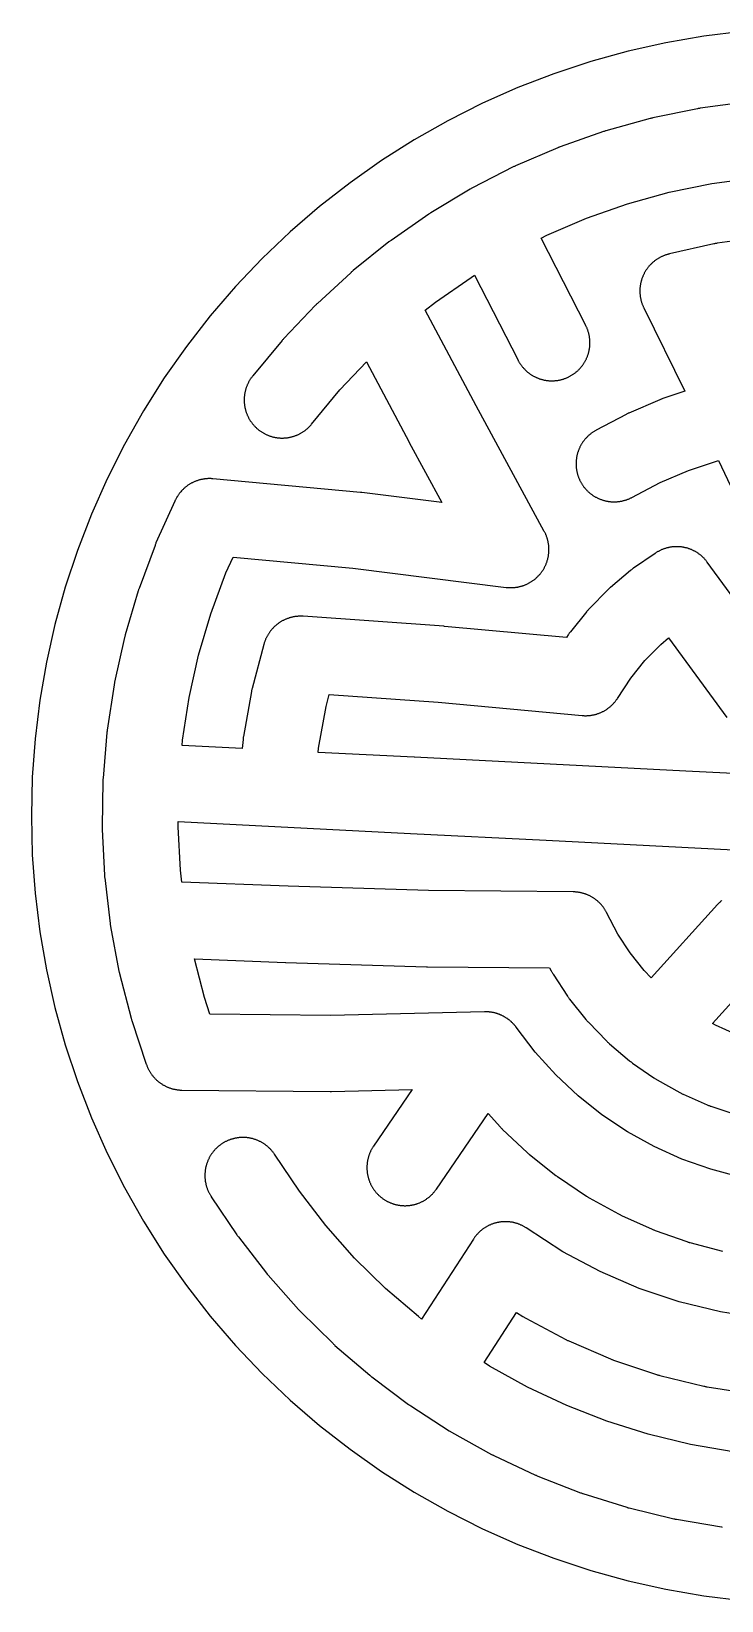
# Model space of a CAD drawing. Header units: millimetres. Extents: x -145 to 145, y -145 to 145.
# Drawn here: x -145 to -18, y -144.3 to 144.3 of the extents above; entities that cross this region are included whole.
import ezdxf

# ---------------------------------------------------------------- set-up
doc = ezdxf.new("R2010")
doc.units = ezdxf.units.MM
doc.layers.add('BOUNDARY', color=3, linetype='CONTINUOUS')
doc.layers.add('CORRIDORS', color=1, linetype='CONTINUOUS')

msp = doc.modelspace()

# ---------------------------------------------------------------- linework, layer by layer
at = {"layer": 'BOUNDARY'}
msp.add_lwpolyline([(-14.212, 144.302), (-21.276, 143.431), (-28.288, 142.214), (-35.232, 140.655), (-42.091, 138.756), (-48.849, 136.524), (-55.489, 133.963), (-61.995, 131.078), (-68.353, 127.879), (-74.545, 124.371), (-80.558, 120.563), (-86.376, 116.465), (-91.987, 112.087), (-97.376, 107.438), (-102.53, 102.53), (-107.438, 97.376), (-112.087, 91.987), (-116.465, 86.376), (-120.563, 80.558), (-124.371, 74.545), (-127.879, 68.353), (-131.078, 61.995), (-133.963, 55.489), (-136.524, 48.849), (-138.756, 42.091), (-140.655, 35.232), (-142.214, 28.288), (-143.431, 21.276), (-144.302, 14.212), (-144.825, 7.115), (-145, 0), (-144.825, -7.115), (-144.302, -14.212), (-143.431, -21.276), (-142.214, -28.288), (-140.655, -35.232), (-138.756, -42.091), (-136.524, -48.849), (-133.963, -55.489), (-131.078, -61.995), (-127.879, -68.353), (-124.371, -74.545), (-120.563, -80.558), (-116.465, -86.376), (-112.087, -91.987), (-107.438, -97.376), (-102.53, -102.53), (-97.376, -107.438), (-91.987, -112.087), (-86.376, -116.465), (-80.558, -120.563), (-74.545, -124.371), (-68.353, -127.879), (-61.995, -131.078), (-55.489, -133.963), (-48.849, -136.524), (-42.091, -138.756), (-35.232, -140.655), (-28.288, -142.214), (-21.276, -143.431), (-14.212, -144.302)], dxfattribs=at)
at = {"layer": 'CORRIDORS'}
for points in [[(-13.593, 131.296), (-21.958, 130.159), (-22.075, 130.142), (-22.192, 130.123), (-22.308, 130.103), (-22.424, 130.08), (-30.693, 128.381), (-30.809, 128.356), (-30.924, 128.329), (-31.039, 128.301), (-31.153, 128.27), (-39.289, 126.016), (-39.403, 125.983), (-39.516, 125.949), (-39.628, 125.913), (-39.741, 125.874), (-47.707, 123.074), (-47.819, 123.034), (-47.929, 122.992), (-48.039, 122.948), (-48.148, 122.902), (-55.906, 119.57), (-56.015, 119.522), (-56.122, 119.473), (-56.229, 119.422), (-56.334, 119.369), (-63.85, 115.521), (-63.864, 115.514), (-63.969, 115.459), (-64.072, 115.402), (-64.088, 115.393), (-64.175, 115.344), (-64.262, 115.292), (-71.502, 110.947), (-71.603, 110.885), (-71.703, 110.822), (-71.802, 110.757), (-71.899, 110.69), (-78.83, 105.866), (-78.926, 105.798), (-79.022, 105.728), (-79.116, 105.656), (-79.209, 105.583), (-85.798, 100.302), (-85.89, 100.227), (-85.891, 100.226), (-85.901, 100.218), (-85.991, 100.142), (-86.08, 100.064), (-86.151, 99.999), (-86.157, 99.994), (-86.184, 99.969), (-86.239, 99.918), (-86.244, 99.913), (-92.374, 94.283), (-92.461, 94.203), (-92.546, 94.12), (-92.629, 94.037), (-92.712, 93.951), (-98.531, 87.831), (-98.612, 87.745), (-98.691, 87.657), (-98.769, 87.568), (-98.845, 87.478), (-104.237, 80.98), (-104.312, 80.888), (-104.385, 80.795), (-104.457, 80.701), (-104.527, 80.606), (-104.595, 80.509), (-104.662, 80.412), (-104.727, 80.313), (-104.79, 80.213), (-104.852, 80.112), (-104.912, 80.01), (-104.97, 79.907), (-105.027, 79.803), (-105.082, 79.698), (-105.135, 79.593), (-105.186, 79.486), (-105.235, 79.378), (-105.283, 79.27), (-105.329, 79.161), (-105.373, 79.051), (-105.415, 78.94), (-105.455, 78.829), (-105.493, 78.717), (-105.529, 78.605), (-105.564, 78.491), (-105.596, 78.378), (-105.627, 78.263), (-105.656, 78.148), (-105.682, 78.033), (-105.707, 77.918), (-105.73, 77.801), (-105.751, 77.685), (-105.77, 77.568), (-105.786, 77.451), (-105.801, 77.334), (-105.814, 77.216), (-105.825, 77.098), (-105.834, 76.98), (-105.841, 76.862), (-105.846, 76.744), (-105.849, 76.626), (-105.85, 76.507), (-105.849, 76.389), (-105.846, 76.271), (-105.841, 76.153), (-105.834, 76.034), (-105.825, 75.916), (-105.814, 75.799), (-105.801, 75.681), (-105.786, 75.564), (-105.769, 75.447), (-105.75, 75.33), (-105.729, 75.213), (-105.706, 75.097), (-105.681, 74.982), (-105.654, 74.866), (-105.626, 74.752), (-105.595, 74.637), (-105.562, 74.524), (-105.528, 74.41), (-105.491, 74.298), (-105.453, 74.186), (-105.413, 74.075), (-105.371, 73.964), (-105.327, 73.854), (-105.281, 73.745), (-105.233, 73.637), (-105.184, 73.529), (-105.132, 73.423), (-105.079, 73.317), (-105.024, 73.212), (-104.968, 73.108), (-104.909, 73.005), (-104.849, 72.903), (-104.788, 72.802), (-104.724, 72.703), (-104.659, 72.604), (-104.592, 72.506), (-104.523, 72.41), (-104.453, 72.314), (-104.382, 72.22), (-104.308, 72.127), (-104.233, 72.036), (-104.157, 71.945), (-104.079, 71.856), (-104, 71.769), (-103.919, 71.682), (-103.837, 71.597), (-103.753, 71.514), (-103.668, 71.432), (-103.581, 71.351), (-103.493, 71.272), (-103.404, 71.194), (-103.314, 71.118), (-103.222, 71.043), (-103.129, 70.97), (-103.035, 70.898), (-102.939, 70.829), (-102.842, 70.76), (-102.745, 70.694), (-102.646, 70.629), (-102.546, 70.565), (-102.445, 70.504), (-102.343, 70.444), (-102.24, 70.386), (-102.136, 70.329), (-102.031, 70.274), (-101.925, 70.222), (-101.818, 70.171), (-101.711, 70.121), (-101.602, 70.074), (-101.493, 70.028), (-101.383, 69.984), (-101.273, 69.943), (-101.161, 69.903), (-101.049, 69.864), (-100.937, 69.828), (-100.823, 69.794), (-100.71, 69.762), (-100.595, 69.731), (-100.48, 69.703), (-100.365, 69.676), (-100.249, 69.651), (-100.133, 69.629), (-100.017, 69.608), (-99.9, 69.589), (-99.783, 69.572), (-99.665, 69.558), (-99.548, 69.545), (-99.43, 69.534), (-99.312, 69.525), (-99.194, 69.518), (-99.076, 69.514), (-98.957, 69.511), (-98.839, 69.51), (-98.721, 69.511), (-98.602, 69.514), (-98.484, 69.52), (-98.366, 69.527), (-98.248, 69.536), (-98.13, 69.547), (-98.013, 69.56), (-97.895, 69.575), (-97.778, 69.593), (-97.662, 69.612), (-97.545, 69.633), (-97.429, 69.656), (-97.313, 69.681), (-97.198, 69.708), (-97.083, 69.737), (-96.969, 69.767), (-96.856, 69.8), (-96.742, 69.835), (-96.63, 69.871), (-96.518, 69.91), (-96.407, 69.95), (-96.296, 69.992), (-96.186, 70.037), (-96.077, 70.083), (-95.969, 70.13), (-95.862, 70.18), (-95.755, 70.231), (-95.649, 70.285), (-95.545, 70.34), (-95.441, 70.396), (-95.338, 70.455), (-95.236, 70.515), (-95.135, 70.577), (-95.036, 70.641), (-94.937, 70.706), (-94.839, 70.773), (-94.743, 70.841), (-94.648, 70.912), (-94.554, 70.983), (-94.461, 71.057), (-94.369, 71.132), (-94.279, 71.208), (-94.19, 71.286), (-94.103, 71.366), (-94.016, 71.447), (-93.931, 71.529), (-93.848, 71.613), (-93.766, 71.698), (-93.685, 71.785), (-93.606, 71.873), (-93.529, 71.962), (-93.463, 72.04), (-88.225, 78.353), (-83.33, 83.501), (-75.524, 68.781), (-75.487, 68.712), (-69.46, 57.646), (-84.209, 59.496), (-84.326, 59.509), (-84.438, 59.521), (-111.588, 62.021), (-111.706, 62.03), (-111.824, 62.038), (-111.942, 62.044), (-112.061, 62.048), (-112.179, 62.05), (-112.297, 62.05), (-112.415, 62.048), (-112.534, 62.043), (-112.652, 62.037), (-112.77, 62.029), (-112.888, 62.019), (-113.006, 62.007), (-113.123, 61.993), (-113.24, 61.977), (-113.357, 61.959), (-113.474, 61.939), (-113.59, 61.917), (-113.706, 61.893), (-113.821, 61.867), (-113.936, 61.839), (-114.051, 61.809), (-114.165, 61.777), (-114.278, 61.744), (-114.391, 61.708), (-114.503, 61.671), (-114.615, 61.631), (-114.726, 61.59), (-114.836, 61.547), (-114.945, 61.502), (-115.054, 61.455), (-115.162, 61.406), (-115.269, 61.356), (-115.375, 61.304), (-115.48, 61.25), (-115.585, 61.194), (-115.688, 61.136), (-115.79, 61.077), (-115.892, 61.016), (-115.992, 60.953), (-116.091, 60.889), (-116.189, 60.823), (-116.286, 60.755), (-116.382, 60.685), (-116.477, 60.614), (-116.57, 60.542), (-116.663, 60.468), (-116.754, 60.392), (-116.843, 60.315), (-116.932, 60.236), (-117.019, 60.156), (-117.104, 60.074), (-117.188, 59.991), (-117.271, 59.907), (-117.353, 59.821), (-117.511, 59.645), (-117.588, 59.555), (-117.663, 59.464), (-117.737, 59.371), (-117.809, 59.278), (-117.88, 59.183), (-117.949, 59.087), (-118.016, 58.989), (-118.082, 58.891), (-118.146, 58.791), (-118.209, 58.691), (-118.269, 58.589), (-118.328, 58.487), (-118.385, 58.383), (-118.441, 58.279), (-118.495, 58.173), (-118.546, 58.067), (-118.616, 57.917), (-122.075, 50.214), (-122.122, 50.106), (-122.168, 49.997), (-122.212, 49.887), (-122.254, 49.777), (-125.185, 41.859), (-125.225, 41.748), (-125.263, 41.636), (-125.299, 41.523), (-125.334, 41.41), (-127.724, 33.311), (-127.756, 33.197), (-127.787, 33.083), (-127.816, 32.968), (-127.842, 32.855), (-129.681, 24.614), (-129.706, 24.498), (-129.729, 24.382), (-129.749, 24.265), (-129.768, 24.149), (-131.047, 15.803), (-131.064, 15.686), (-131.079, 15.569), (-131.092, 15.451), (-131.103, 15.333), (-131.812, 6.953), (-131.816, 6.913), (-131.825, 6.795), (-131.829, 6.717), (-131.831, 6.684), (-131.832, 6.668), (-131.837, 6.55), (-131.839, 6.449), (-131.982, -1.993), (-131.983, -2.112), (-131.982, -2.23), (-131.979, -2.348), (-131.974, -2.466), (-131.547, -10.899), (-131.54, -11.017), (-131.531, -11.135), (-131.52, -11.253), (-131.507, -11.371), (-130.511, -19.756), (-130.496, -19.873), (-130.488, -19.93), (-130.477, -20.007), (-130.458, -20.124), (-130.449, -20.173), (-130.445, -20.196), (-130.422, -20.312), (-130.42, -20.324), (-128.879, -28.52), (-128.857, -28.637), (-128.832, -28.752), (-128.805, -28.868), (-128.776, -28.982), (-126.659, -37.154), (-126.629, -37.269), (-126.596, -37.382), (-126.562, -37.496), (-126.526, -37.607), (-123.863, -45.618), (-123.824, -45.73), (-123.784, -45.841), (-123.742, -45.952), (-123.698, -46.062), (-123.652, -46.171), (-123.605, -46.279), (-123.556, -46.387), (-123.504, -46.493), (-123.451, -46.599), (-123.396, -46.704), (-123.34, -46.808), (-123.282, -46.911), (-123.222, -47.013), (-123.16, -47.114), (-123.096, -47.214), (-123.031, -47.313), (-122.964, -47.41), (-122.896, -47.507), (-122.826, -47.602), (-122.754, -47.696), (-122.681, -47.789), (-122.606, -47.881), (-122.53, -47.971), (-122.452, -48.06), (-122.373, -48.148), (-122.292, -48.235), (-122.21, -48.32), (-122.126, -48.403), (-122.041, -48.485), (-121.954, -48.566), (-121.867, -48.645), (-121.777, -48.723), (-121.687, -48.8), (-121.595, -48.874), (-121.502, -48.947), (-121.408, -49.019), (-121.313, -49.089), (-121.216, -49.157), (-121.118, -49.224), (-121.019, -49.289), (-120.92, -49.353), (-120.819, -49.414), (-120.717, -49.474), (-120.614, -49.532), (-120.51, -49.589), (-120.405, -49.644), (-120.299, -49.697), (-120.192, -49.748), (-120.085, -49.797), (-119.976, -49.845), (-119.867, -49.89), (-119.757, -49.934), (-119.647, -49.976), (-119.535, -50.016), (-119.423, -50.054), (-119.311, -50.091), (-119.197, -50.125), (-119.084, -50.157), (-118.969, -50.188), (-118.855, -50.216), (-118.739, -50.243), (-118.624, -50.268), (-118.507, -50.291), (-118.391, -50.311), (-118.274, -50.33), (-118.157, -50.347), (-118.04, -50.362), (-117.922, -50.375), (-117.804, -50.386), (-117.686, -50.394), (-117.568, -50.401), (-117.45, -50.406), (-117.289, -50.41), (-90.029, -50.68), (-89.911, -50.68), (-89.796, -50.678), (-74.935, -50.329), (-82.046, -60.715), (-82.112, -60.814), (-82.176, -60.913), (-82.239, -61.013), (-82.3, -61.115), (-82.359, -61.217), (-82.417, -61.32), (-82.472, -61.425), (-82.526, -61.53), (-82.578, -61.636), (-82.629, -61.743), (-82.677, -61.851), (-82.724, -61.96), (-82.769, -62.07), (-82.812, -62.18), (-82.853, -62.291), (-82.892, -62.402), (-82.93, -62.515), (-82.965, -62.627), (-82.999, -62.741), (-83.031, -62.855), (-83.06, -62.969), (-83.088, -63.084), (-83.114, -63.2), (-83.138, -63.316), (-83.16, -63.432), (-83.18, -63.549), (-83.198, -63.666), (-83.214, -63.783), (-83.228, -63.9), (-83.24, -64.018), (-83.25, -64.136), (-83.258, -64.254), (-83.264, -64.372), (-83.268, -64.49), (-83.27, -64.609), (-83.27, -64.727), (-83.268, -64.845), (-83.264, -64.964), (-83.258, -65.082), (-83.25, -65.2), (-83.24, -65.318), (-83.228, -65.435), (-83.214, -65.553), (-83.198, -65.67), (-83.18, -65.787), (-83.16, -65.904), (-83.139, -66.02), (-83.115, -66.136), (-83.089, -66.251), (-83.061, -66.366), (-83.032, -66.481), (-83, -66.595), (-82.967, -66.709), (-82.931, -66.821), (-82.894, -66.934), (-82.855, -67.045), (-82.814, -67.156), (-82.771, -67.267), (-82.726, -67.376), (-82.679, -67.485), (-82.631, -67.593), (-82.58, -67.7), (-82.528, -67.806), (-82.474, -67.911), (-82.419, -68.016), (-82.361, -68.119), (-82.302, -68.222), (-82.241, -68.323), (-82.179, -68.424), (-82.114, -68.523), (-82.048, -68.621), (-81.981, -68.718), (-81.911, -68.814), (-81.841, -68.909), (-81.768, -69.002), (-81.694, -69.095), (-81.619, -69.186), (-81.541, -69.276), (-81.463, -69.364), (-81.383, -69.451), (-81.301, -69.537), (-81.218, -69.621), (-81.134, -69.704), (-81.048, -69.786), (-80.961, -69.866), (-80.872, -69.944), (-80.783, -70.021), (-80.692, -70.097), (-80.599, -70.171), (-80.506, -70.243), (-80.411, -70.314), (-80.315, -70.383), (-80.218, -70.451), (-80.119, -70.517), (-80.02, -70.581), (-79.92, -70.643), (-79.818, -70.704), (-79.716, -70.763), (-79.612, -70.821), (-79.508, -70.876), (-79.402, -70.93), (-79.296, -70.982), (-79.189, -71.032), (-79.081, -71.081), (-78.972, -71.127), (-78.863, -71.172), (-78.752, -71.215), (-78.641, -71.256), (-78.53, -71.295), (-78.418, -71.332), (-78.305, -71.368), (-78.191, -71.401), (-78.077, -71.433), (-77.962, -71.462), (-77.847, -71.49), (-77.732, -71.516), (-77.616, -71.539), (-77.5, -71.561), (-77.383, -71.581), (-77.266, -71.599), (-77.149, -71.615), (-77.031, -71.628), (-76.914, -71.64), (-76.796, -71.65), (-76.678, -71.658), (-76.559, -71.664), (-76.441, -71.668), (-76.323, -71.67), (-76.205, -71.67), (-76.086, -71.668), (-75.968, -71.663), (-75.85, -71.657), (-75.732, -71.649), (-75.614, -71.639), (-75.496, -71.627), (-75.379, -71.613), (-75.262, -71.597), (-75.145, -71.579), (-75.028, -71.559), (-74.912, -71.537), (-74.796, -71.513), (-74.68, -71.487), (-74.565, -71.459), (-74.451, -71.429), (-74.337, -71.398), (-74.223, -71.364), (-74.111, -71.329), (-73.998, -71.291), (-73.887, -71.252), (-73.776, -71.211), (-73.556, -71.123), (-73.448, -71.076), (-73.34, -71.027), (-73.233, -70.977), (-73.126, -70.924), (-73.021, -70.87), (-72.917, -70.815), (-72.814, -70.757), (-72.711, -70.698), (-72.61, -70.637), (-72.509, -70.574), (-72.41, -70.51), (-72.312, -70.444), (-72.215, -70.376), (-72.119, -70.307), (-72.024, -70.236), (-71.931, -70.163), (-71.839, -70.089), (-71.748, -70.013), (-71.658, -69.936), (-71.57, -69.857), (-71.483, -69.777), (-71.397, -69.695), (-71.313, -69.612), (-71.23, -69.528), (-71.149, -69.442), (-71.069, -69.355), (-70.99, -69.266), (-70.913, -69.176), (-70.838, -69.085), (-70.764, -68.993), (-70.692, -68.899), (-70.621, -68.804), (-70.552, -68.708), (-70.494, -68.625), (-60.979, -54.727), (-58.72, -57.228), (-58.64, -57.315), (-58.558, -57.401), (-58.475, -57.485), (-58.391, -57.568), (-58.315, -57.641), (-53.795, -61.882), (-53.708, -61.962), (-53.619, -62.041), (-53.53, -62.118), (-53.439, -62.194), (-53.356, -62.26), (-48.501, -66.113), (-48.408, -66.186), (-48.314, -66.257), (-48.218, -66.327), (-48.121, -66.395), (-48.033, -66.454), (-42.875, -69.893), (-42.776, -69.958), (-42.676, -70.021), (-42.575, -70.083), (-42.473, -70.142), (-42.381, -70.194), (-36.957, -73.195), (-36.853, -73.251), (-36.748, -73.306), (-36.642, -73.359), (-36.535, -73.41), (-36.439, -73.454), (-30.785, -75.997), (-30.677, -76.045), (-30.568, -76.09), (-30.458, -76.134), (-30.347, -76.176), (-30.248, -76.212), (-24.404, -78.279), (-24.292, -78.318), (-24.18, -78.354), (-24.067, -78.389), (-23.953, -78.422), (-23.851, -78.45), (-17.856, -80.027)], [(-5.749, 26.404), (-20.639, 46.674), (-20.709, 46.769), (-20.782, 46.862), (-20.856, 46.955), (-20.931, 47.046), (-21.008, 47.136), (-21.087, 47.224), (-21.167, 47.311), (-21.249, 47.397), (-21.332, 47.481), (-21.416, 47.564), (-21.502, 47.646), (-21.589, 47.726), (-21.678, 47.804), (-21.767, 47.881), (-21.858, 47.957), (-21.951, 48.031), (-22.044, 48.103), (-22.139, 48.174), (-22.235, 48.243), (-22.332, 48.311), (-22.431, 48.377), (-22.53, 48.441), (-22.63, 48.503), (-22.732, 48.564), (-22.834, 48.623), (-22.938, 48.681), (-23.042, 48.736), (-23.148, 48.79), (-23.254, 48.842), (-23.361, 48.892), (-23.469, 48.941), (-23.578, 48.987), (-23.687, 49.032), (-23.798, 49.075), (-23.909, 49.116), (-24.02, 49.155), (-24.132, 49.192), (-24.245, 49.228), (-24.359, 49.261), (-24.473, 49.293), (-24.587, 49.322), (-24.703, 49.35), (-24.818, 49.376), (-24.934, 49.399), (-25.05, 49.421), (-25.167, 49.441), (-25.284, 49.459), (-25.401, 49.475), (-25.519, 49.488), (-25.636, 49.5), (-25.754, 49.51), (-25.872, 49.518), (-25.99, 49.524), (-26.109, 49.528), (-26.227, 49.53), (-26.345, 49.53), (-26.464, 49.528), (-26.582, 49.523), (-26.7, 49.517), (-26.818, 49.509), (-26.936, 49.499), (-27.054, 49.487), (-27.171, 49.473), (-27.288, 49.457), (-27.405, 49.439), (-27.522, 49.419), (-27.638, 49.397), (-27.754, 49.373), (-27.87, 49.347), (-27.985, 49.319), (-28.099, 49.29), (-28.213, 49.258), (-28.327, 49.224), (-28.439, 49.189), (-28.552, 49.151), (-28.663, 49.112), (-28.774, 49.071), (-28.884, 49.028), (-28.994, 48.983), (-29.102, 48.936), (-29.21, 48.887), (-29.317, 48.837), (-29.423, 48.784), (-29.529, 48.73), (-29.633, 48.675), (-29.736, 48.617), (-29.839, 48.558), (-29.94, 48.497), (-30.041, 48.434), (-30.14, 48.37), (-30.241, 48.301), (-34.224, 45.567), (-34.321, 45.499), (-34.417, 45.43), (-34.512, 45.359), (-34.605, 45.286), (-34.697, 45.212), (-34.763, 45.158), (-38.463, 42.053), (-38.553, 41.976), (-38.641, 41.898), (-38.729, 41.818), (-38.815, 41.737), (-38.899, 41.654), (-38.96, 41.593), (-42.344, 38.144), (-42.426, 38.059), (-42.506, 37.973), (-42.586, 37.885), (-42.663, 37.796), (-42.74, 37.705), (-42.793, 37.64), (-45.828, 33.882), (-45.901, 33.789), (-45.973, 33.696), (-46.044, 33.6), (-46.113, 33.504), (-46.18, 33.407), (-46.227, 33.335), (-46.575, 32.807), (-68.965, 34.88), (-69.116, 34.893), (-94.976, 36.723), (-95.094, 36.73), (-95.212, 36.735), (-95.33, 36.739), (-95.449, 36.74), (-95.567, 36.739), (-95.685, 36.737), (-95.804, 36.732), (-95.922, 36.725), (-96.04, 36.717), (-96.158, 36.706), (-96.275, 36.694), (-96.393, 36.679), (-96.51, 36.662), (-96.627, 36.644), (-96.743, 36.623), (-96.859, 36.601), (-96.975, 36.576), (-97.09, 36.55), (-97.205, 36.521), (-97.32, 36.491), (-97.434, 36.459), (-97.547, 36.425), (-97.659, 36.389), (-97.772, 36.351), (-97.883, 36.311), (-97.994, 36.269), (-98.104, 36.226), (-98.213, 36.18), (-98.321, 36.133), (-98.429, 36.084), (-98.536, 36.033), (-98.642, 35.98), (-98.747, 35.926), (-98.851, 35.869), (-98.954, 35.811), (-99.056, 35.752), (-99.157, 35.69), (-99.257, 35.627), (-99.356, 35.562), (-99.454, 35.496), (-99.551, 35.427), (-99.646, 35.358), (-99.741, 35.286), (-99.834, 35.213), (-99.926, 35.139), (-100.016, 35.063), (-100.106, 34.985), (-100.194, 34.906), (-100.28, 34.825), (-100.366, 34.743), (-100.449, 34.66), (-100.532, 34.575), (-100.613, 34.489), (-100.692, 34.401), (-100.77, 34.312), (-100.847, 34.222), (-100.922, 34.13), (-100.995, 34.038), (-101.067, 33.944), (-101.137, 33.848), (-101.206, 33.752), (-101.273, 33.655), (-101.338, 33.556), (-101.402, 33.456), (-101.464, 33.355), (-101.524, 33.254), (-101.583, 33.151), (-101.64, 33.047), (-101.695, 32.942), (-101.748, 32.836), (-101.799, 32.73), (-101.849, 32.623), (-101.897, 32.514), (-101.943, 32.405), (-101.987, 32.295), (-102.029, 32.185), (-102.07, 32.074), (-102.108, 31.962), (-102.145, 31.849), (-102.179, 31.736), (-102.212, 31.623), (-102.234, 31.541), (-104.389, 23.447), (-104.419, 23.332), (-104.446, 23.217), (-104.472, 23.102), (-104.496, 22.986), (-104.516, 22.875), (-105.986, 14.629), (-106.006, 14.512), (-106.024, 14.395), (-106.04, 14.278), (-106.054, 14.16), (-106.065, 14.048), (-106.219, 12.392), (-117.255, 12.953), (-117.173, 13.919), (-115.967, 21.789), (-114.229, 29.575), (-111.977, 37.209), (-109.205, 44.699), (-107.893, 47.621), (-85.834, 45.589), (-57.651, 42.054), (-57.534, 42.041), (-57.416, 42.029), (-57.298, 42.019), (-57.18, 42.011), (-57.062, 42.006), (-56.944, 42.002), (-56.825, 42), (-56.707, 42), (-56.589, 42.003), (-56.47, 42.007), (-56.352, 42.013), (-56.234, 42.021), (-56.116, 42.032), (-55.999, 42.044), (-55.881, 42.058), (-55.764, 42.074), (-55.647, 42.092), (-55.53, 42.112), (-55.414, 42.135), (-55.298, 42.159), (-55.183, 42.185), (-55.068, 42.213), (-54.954, 42.242), (-54.84, 42.274), (-54.726, 42.308), (-54.613, 42.344), (-54.501, 42.381), (-54.39, 42.421), (-54.279, 42.462), (-54.169, 42.505), (-54.059, 42.55), (-53.951, 42.597), (-53.843, 42.646), (-53.736, 42.697), (-53.63, 42.749), (-53.524, 42.803), (-53.42, 42.859), (-53.317, 42.917), (-53.215, 42.976), (-53.113, 43.037), (-53.013, 43.1), (-52.914, 43.165), (-52.816, 43.231), (-52.719, 43.299), (-52.623, 43.368), (-52.528, 43.439), (-52.435, 43.512), (-52.343, 43.586), (-52.252, 43.662), (-52.162, 43.739), (-52.074, 43.818), (-51.987, 43.898), (-51.902, 43.98), (-51.817, 44.063), (-51.735, 44.148), (-51.653, 44.234), (-51.574, 44.321), (-51.495, 44.41), (-51.418, 44.5), (-51.343, 44.591), (-51.269, 44.683), (-51.197, 44.777), (-51.127, 44.872), (-51.058, 44.968), (-50.99, 45.066), (-50.925, 45.164), (-50.861, 45.263), (-50.798, 45.364), (-50.738, 45.466), (-50.679, 45.568), (-50.622, 45.672), (-50.566, 45.776), (-50.513, 45.882), (-50.461, 45.988), (-50.411, 46.096), (-50.363, 46.204), (-50.316, 46.313), (-50.272, 46.422), (-50.229, 46.533), (-50.189, 46.644), (-50.15, 46.755), (-50.113, 46.868), (-50.078, 46.981), (-50.044, 47.094), (-50.013, 47.208), (-49.984, 47.323), (-49.956, 47.438), (-49.931, 47.554), (-49.908, 47.67), (-49.886, 47.786), (-49.867, 47.903), (-49.849, 48.02), (-49.833, 48.137), (-49.82, 48.255), (-49.808, 48.372), (-49.799, 48.49), (-49.791, 48.608), (-49.785, 48.727), (-49.782, 48.845), (-49.78, 48.963), (-49.78, 49.081), (-49.783, 49.2), (-49.787, 49.318), (-49.794, 49.436), (-49.802, 49.554), (-49.812, 49.672), (-49.825, 49.79), (-49.839, 49.907), (-49.855, 50.024), (-49.874, 50.141), (-49.894, 50.258), (-49.916, 50.374), (-49.94, 50.49), (-49.967, 50.605), (-49.995, 50.72), (-50.025, 50.835), (-50.057, 50.948), (-50.091, 51.062), (-50.126, 51.175), (-50.164, 51.287), (-50.204, 51.398), (-50.245, 51.509), (-50.288, 51.619), (-50.334, 51.729), (-50.381, 51.837), (-50.43, 51.945), (-50.48, 52.052), (-50.533, 52.158), (-50.587, 52.263), (-50.633, 52.348), (-63.193, 75.408), (-72.522, 93.001), (-70.635, 94.513), (-64.097, 99.064), (-63.472, 99.439), (-55.468, 83.844), (-55.413, 83.739), (-55.356, 83.635), (-55.298, 83.532), (-55.237, 83.43), (-55.176, 83.329), (-55.112, 83.23), (-55.047, 83.131), (-54.98, 83.033), (-54.911, 82.937), (-54.841, 82.842), (-54.769, 82.747), (-54.696, 82.655), (-54.621, 82.563), (-54.545, 82.473), (-54.467, 82.384), (-54.387, 82.296), (-54.306, 82.21), (-54.224, 82.125), (-54.14, 82.041), (-54.055, 81.959), (-53.968, 81.878), (-53.881, 81.799), (-53.701, 81.645), (-53.609, 81.571), (-53.516, 81.498), (-53.422, 81.426), (-53.326, 81.356), (-53.229, 81.288), (-53.132, 81.221), (-53.033, 81.157), (-52.933, 81.093), (-52.832, 81.032), (-52.73, 80.972), (-52.627, 80.914), (-52.523, 80.857), (-52.418, 80.803), (-52.312, 80.75), (-52.205, 80.699), (-52.097, 80.65), (-51.989, 80.602), (-51.88, 80.557), (-51.77, 80.513), (-51.659, 80.471), (-51.548, 80.431), (-51.436, 80.393), (-51.323, 80.357), (-51.21, 80.323), (-51.096, 80.291), (-50.982, 80.26), (-50.867, 80.232), (-50.751, 80.205), (-50.636, 80.181), (-50.52, 80.158), (-50.403, 80.137), (-50.286, 80.119), (-50.169, 80.102), (-50.052, 80.087), (-49.934, 80.074), (-49.816, 80.064), (-49.698, 80.055), (-49.58, 80.048), (-49.462, 80.044), (-49.344, 80.041), (-49.225, 80.04), (-49.107, 80.041), (-48.989, 80.045), (-48.87, 80.05), (-48.752, 80.057), (-48.634, 80.066), (-48.517, 80.077), (-48.399, 80.091), (-48.282, 80.106), (-48.165, 80.123), (-48.048, 80.142), (-47.931, 80.163), (-47.815, 80.186), (-47.7, 80.212), (-47.585, 80.239), (-47.47, 80.268), (-47.356, 80.298), (-47.242, 80.331), (-47.129, 80.366), (-47.016, 80.403), (-46.904, 80.441), (-46.793, 80.482), (-46.683, 80.524), (-46.573, 80.568), (-46.464, 80.614), (-46.356, 80.662), (-46.248, 80.711), (-46.142, 80.763), (-46.036, 80.816), (-45.931, 80.871), (-45.828, 80.928), (-45.725, 80.987), (-45.623, 81.047), (-45.522, 81.109), (-45.423, 81.173), (-45.324, 81.238), (-45.226, 81.305), (-45.13, 81.374), (-45.035, 81.444), (-44.941, 81.516), (-44.848, 81.589), (-44.757, 81.664), (-44.666, 81.741), (-44.577, 81.819), (-44.49, 81.898), (-44.404, 81.979), (-44.319, 82.062), (-44.235, 82.146), (-44.153, 82.231), (-44.073, 82.318), (-43.994, 82.406), (-43.916, 82.495), (-43.84, 82.586), (-43.766, 82.678), (-43.693, 82.771), (-43.621, 82.865), (-43.551, 82.961), (-43.483, 83.057), (-43.417, 83.155), (-43.352, 83.254), (-43.289, 83.354), (-43.227, 83.455), (-43.168, 83.558), (-43.11, 83.661), (-43.053, 83.765), (-42.999, 83.87), (-42.946, 83.976), (-42.895, 84.083), (-42.846, 84.19), (-42.799, 84.299), (-42.754, 84.408), (-42.71, 84.518), (-42.668, 84.629), (-42.629, 84.74), (-42.591, 84.852), (-42.555, 84.965), (-42.521, 85.078), (-42.488, 85.192), (-42.458, 85.307), (-42.43, 85.421), (-42.403, 85.537), (-42.379, 85.652), (-42.356, 85.769), (-42.336, 85.885), (-42.317, 86.002), (-42.301, 86.119), (-42.286, 86.237), (-42.274, 86.354), (-42.263, 86.472), (-42.254, 86.59), (-42.248, 86.708), (-42.243, 86.826), (-42.241, 86.945), (-42.24, 87.063), (-42.241, 87.181), (-42.245, 87.3), (-42.25, 87.418), (-42.258, 87.536), (-42.267, 87.654), (-42.278, 87.772), (-42.292, 87.889), (-42.307, 88.007), (-42.324, 88.124), (-42.344, 88.24), (-42.365, 88.357), (-42.388, 88.473), (-42.413, 88.588), (-42.441, 88.704), (-42.47, 88.818), (-42.501, 88.932), (-42.534, 89.046), (-42.568, 89.159), (-42.605, 89.272), (-42.644, 89.383), (-42.684, 89.495), (-42.727, 89.605), (-42.771, 89.715), (-42.817, 89.824), (-42.865, 89.932), (-42.915, 90.039), (-42.967, 90.146), (-43.012, 90.236), (-51.233, 106.252), (-50.162, 106.8), (-42.842, 109.944), (-35.324, 112.587), (-27.645, 114.714), (-19.831, 116.32), (-11.943, 117.392)], [(-10.543, 106.473), (-18.839, 105.324), (-18.956, 105.307), (-19.073, 105.287), (-19.19, 105.266), (-19.306, 105.243), (-19.417, 105.219), (-27.588, 103.379), (-27.703, 103.352), (-27.818, 103.323), (-27.932, 103.292), (-28.046, 103.259), (-28.159, 103.225), (-28.271, 103.188), (-28.383, 103.15), (-28.494, 103.109), (-28.605, 103.067), (-28.715, 103.023), (-28.824, 102.977), (-28.932, 102.929), (-29.039, 102.88), (-29.146, 102.828), (-29.252, 102.775), (-29.356, 102.72), (-29.46, 102.663), (-29.563, 102.605), (-29.665, 102.544), (-29.766, 102.482), (-29.865, 102.419), (-29.964, 102.353), (-30.062, 102.286), (-30.158, 102.218), (-30.253, 102.148), (-30.347, 102.076), (-30.44, 102.002), (-30.532, 101.927), (-30.622, 101.851), (-30.711, 101.773), (-30.798, 101.693), (-30.885, 101.612), (-30.969, 101.53), (-31.053, 101.446), (-31.135, 101.361), (-31.216, 101.274), (-31.295, 101.186), (-31.372, 101.097), (-31.448, 101.006), (-31.523, 100.914), (-31.596, 100.821), (-31.667, 100.727), (-31.737, 100.631), (-31.805, 100.535), (-31.872, 100.437), (-31.937, 100.338), (-32, 100.238), (-32.061, 100.137), (-32.121, 100.035), (-32.179, 99.931), (-32.235, 99.827), (-32.29, 99.722), (-32.343, 99.616), (-32.394, 99.51), (-32.443, 99.402), (-32.49, 99.294), (-32.535, 99.184), (-32.579, 99.074), (-32.621, 98.964), (-32.661, 98.852), (-32.699, 98.74), (-32.735, 98.627), (-32.769, 98.514), (-32.801, 98.4), (-32.831, 98.286), (-32.86, 98.171), (-32.886, 98.056), (-32.911, 97.94), (-32.933, 97.824), (-32.954, 97.707), (-32.972, 97.59), (-32.989, 97.473), (-33.003, 97.356), (-33.016, 97.238), (-33.027, 97.12), (-33.035, 97.002), (-33.042, 96.884), (-33.047, 96.766), (-33.049, 96.648), (-33.05, 96.529), (-33.049, 96.411), (-33.045, 96.293), (-33.04, 96.175), (-33.033, 96.056), (-33.023, 95.939), (-33.012, 95.821), (-32.999, 95.703), (-32.983, 95.586), (-32.966, 95.469), (-32.947, 95.352), (-32.926, 95.236), (-32.902, 95.12), (-32.877, 95.004), (-32.85, 94.889), (-32.821, 94.774), (-32.79, 94.66), (-32.757, 94.546), (-32.722, 94.433), (-32.686, 94.321), (-32.647, 94.209), (-32.606, 94.098), (-32.564, 93.987), (-32.52, 93.878), (-32.474, 93.769), (-32.426, 93.66), (-32.376, 93.553), (-32.329, 93.456), (-24.766, 78.109), (-28.824, 76.758), (-28.936, 76.719), (-29.047, 76.679), (-29.158, 76.637), (-29.268, 76.593), (-29.365, 76.552), (-35.064, 74.115), (-35.173, 74.068), (-35.28, 74.019), (-35.387, 73.967), (-35.493, 73.915), (-35.586, 73.866), (-41.064, 70.967), (-41.168, 70.911), (-41.271, 70.853), (-41.374, 70.793), (-41.475, 70.732), (-41.575, 70.669), (-41.674, 70.604), (-41.772, 70.537), (-41.868, 70.469), (-41.964, 70.399), (-42.058, 70.328), (-42.152, 70.255), (-42.243, 70.181), (-42.334, 70.105), (-42.423, 70.027), (-42.511, 69.948), (-42.598, 69.867), (-42.683, 69.785), (-42.767, 69.702), (-42.85, 69.617), (-42.931, 69.531), (-43.01, 69.443), (-43.089, 69.354), (-43.165, 69.264), (-43.24, 69.173), (-43.314, 69.08), (-43.385, 68.986), (-43.456, 68.891), (-43.524, 68.794), (-43.591, 68.697), (-43.657, 68.598), (-43.721, 68.499), (-43.783, 68.398), (-43.843, 68.296), (-43.901, 68.193), (-43.958, 68.089), (-44.013, 67.985), (-44.067, 67.879), (-44.118, 67.773), (-44.168, 67.665), (-44.216, 67.557), (-44.262, 67.448), (-44.306, 67.338), (-44.348, 67.228), (-44.389, 67.117), (-44.427, 67.005), (-44.464, 66.892), (-44.498, 66.779), (-44.531, 66.665), (-44.562, 66.551), (-44.591, 66.436), (-44.618, 66.321), (-44.643, 66.206), (-44.666, 66.09), (-44.688, 65.973), (-44.707, 65.856), (-44.724, 65.739), (-44.739, 65.622), (-44.752, 65.504), (-44.764, 65.387), (-44.773, 65.269), (-44.78, 65.151), (-44.785, 65.032), (-44.789, 64.914), (-44.79, 64.796), (-44.789, 64.677), (-44.787, 64.559), (-44.782, 64.441), (-44.775, 64.323), (-44.766, 64.205), (-44.756, 64.087), (-44.743, 63.969), (-44.728, 63.852), (-44.712, 63.735), (-44.693, 63.618), (-44.672, 63.501), (-44.65, 63.385), (-44.625, 63.27), (-44.599, 63.154), (-44.57, 63.039), (-44.54, 62.925), (-44.507, 62.811), (-44.473, 62.698), (-44.437, 62.585), (-44.399, 62.473), (-44.359, 62.362), (-44.317, 62.251), (-44.274, 62.141), (-44.228, 62.032), (-44.181, 61.924), (-44.132, 61.816), (-44.081, 61.709), (-44.028, 61.603), (-43.973, 61.498), (-43.917, 61.394), (-43.859, 61.291), (-43.799, 61.189), (-43.737, 61.088), (-43.674, 60.988), (-43.609, 60.889), (-43.543, 60.791), (-43.474, 60.695), (-43.404, 60.599), (-43.333, 60.505), (-43.26, 60.412), (-43.185, 60.32), (-43.109, 60.23), (-43.031, 60.14), (-42.952, 60.052), (-42.872, 59.966), (-42.79, 59.881), (-42.706, 59.797), (-42.621, 59.714), (-42.535, 59.633), (-42.447, 59.554), (-42.358, 59.476), (-42.268, 59.4), (-42.176, 59.325), (-42.083, 59.251), (-41.989, 59.179), (-41.894, 59.109), (-41.798, 59.041), (-41.7, 58.974), (-41.601, 58.909), (-41.502, 58.845), (-41.401, 58.783), (-41.299, 58.723), (-41.196, 58.664), (-41.092, 58.608), (-40.987, 58.553), (-40.882, 58.5), (-40.775, 58.448), (-40.668, 58.399), (-40.559, 58.351), (-40.45, 58.305), (-40.34, 58.261), (-40.23, 58.219), (-40.119, 58.179), (-40.007, 58.14), (-39.894, 58.104), (-39.781, 58.069), (-39.667, 58.036), (-39.553, 58.006), (-39.438, 57.977), (-39.323, 57.95), (-39.207, 57.925), (-39.091, 57.902), (-38.975, 57.881), (-38.858, 57.862), (-38.741, 57.845), (-38.624, 57.83), (-38.506, 57.817), (-38.388, 57.806), (-38.27, 57.796), (-38.152, 57.789), (-38.034, 57.784), (-37.916, 57.781), (-37.797, 57.78), (-37.679, 57.781), (-37.561, 57.784), (-37.443, 57.789), (-37.324, 57.795), (-37.206, 57.804), (-37.089, 57.815), (-36.971, 57.828), (-36.854, 57.843), (-36.737, 57.86), (-36.62, 57.879), (-36.503, 57.899), (-36.387, 57.922), (-36.271, 57.947), (-36.156, 57.973), (-36.041, 58.002), (-35.927, 58.032), (-35.813, 58.065), (-35.7, 58.099), (-35.587, 58.136), (-35.475, 58.174), (-35.364, 58.214), (-35.253, 58.256), (-35.144, 58.3), (-35.034, 58.345), (-34.926, 58.393), (-34.818, 58.442), (-34.712, 58.493), (-34.606, 58.546), (-34.516, 58.593), (-29.292, 61.358), (-24.134, 63.563), (-18.788, 65.343), (-18.597, 65.39), (-9.837, 46.885)], [(0.356, 6.991), (-24.614, 8.261), (-24.617, 8.261), (-49.584, 9.521), (-74.544, 10.791), (-74.547, 10.791), (-92.224, 11.683), (-92.153, 12.456), (-90.785, 20.13), (-90.194, 22.349), (-70.149, 20.93), (-43.685, 18.48), (-43.567, 18.47), (-43.449, 18.462), (-43.331, 18.456), (-43.213, 18.452), (-43.095, 18.45), (-42.976, 18.45), (-42.858, 18.452), (-42.74, 18.456), (-42.622, 18.463), (-42.504, 18.471), (-42.386, 18.481), (-42.268, 18.493), (-42.15, 18.507), (-42.033, 18.523), (-41.916, 18.541), (-41.8, 18.561), (-41.683, 18.583), (-41.568, 18.607), (-41.452, 18.632), (-41.337, 18.66), (-41.223, 18.69), (-41.109, 18.722), (-40.995, 18.755), (-40.882, 18.791), (-40.77, 18.828), (-40.658, 18.868), (-40.547, 18.909), (-40.437, 18.952), (-40.328, 18.997), (-40.219, 19.044), (-40.111, 19.092), (-40.004, 19.143), (-39.898, 19.195), (-39.793, 19.249), (-39.688, 19.305), (-39.585, 19.362), (-39.483, 19.421), (-39.381, 19.482), (-39.281, 19.545), (-39.182, 19.609), (-39.083, 19.675), (-38.986, 19.743), (-38.891, 19.812), (-38.796, 19.883), (-38.702, 19.956), (-38.61, 20.03), (-38.519, 20.106), (-38.429, 20.183), (-38.341, 20.262), (-38.254, 20.342), (-38.168, 20.423), (-38.084, 20.506), (-38.001, 20.591), (-37.92, 20.677), (-37.84, 20.764), (-37.761, 20.853), (-37.684, 20.942), (-37.609, 21.034), (-37.535, 21.126), (-37.463, 21.22), (-37.392, 21.315), (-37.323, 21.411), (-37.256, 21.508), (-37.195, 21.599), (-34.726, 25.345), (-32.113, 28.582), (-29.204, 31.546), (-27.777, 32.744), (-17.031, 18.116)], [(-17.946, -15.518), (-18.038, -15.593), (-18.128, -15.669), (-18.218, -15.747), (-18.306, -15.826), (-18.392, -15.906), (-18.477, -15.989), (-18.561, -16.072), (-18.644, -16.157), (-18.725, -16.243), (-18.774, -16.297), (-30.947, -29.769), (-32.248, -28.43), (-34.838, -25.188), (-37.103, -21.711), (-39.183, -17.723), (-39.239, -17.619), (-39.296, -17.515), (-39.355, -17.413), (-39.416, -17.311), (-39.479, -17.211), (-39.543, -17.112), (-39.609, -17.013), (-39.676, -16.916), (-39.745, -16.82), (-39.816, -16.725), (-39.889, -16.632), (-39.963, -16.539), (-40.038, -16.448), (-40.115, -16.358), (-40.194, -16.27), (-40.274, -16.183), (-40.355, -16.097), (-40.438, -16.013), (-40.522, -15.93), (-40.608, -15.848), (-40.695, -15.768), (-40.784, -15.689), (-40.873, -15.612), (-40.964, -15.537), (-41.057, -15.463), (-41.15, -15.39), (-41.245, -15.319), (-41.341, -15.25), (-41.438, -15.182), (-41.536, -15.116), (-41.635, -15.052), (-41.736, -14.989), (-41.837, -14.929), (-41.94, -14.869), (-42.043, -14.812), (-42.148, -14.756), (-42.253, -14.702), (-42.359, -14.65), (-42.466, -14.6), (-42.574, -14.551), (-42.683, -14.505), (-42.792, -14.46), (-42.903, -14.417), (-43.014, -14.376), (-43.125, -14.337), (-43.237, -14.299), (-43.35, -14.264), (-43.464, -14.23), (-43.578, -14.199), (-43.692, -14.169), (-43.807, -14.141), (-43.923, -14.115), (-44.039, -14.092), (-44.155, -14.07), (-44.272, -14.05), (-44.389, -14.032), (-44.506, -14.016), (-44.623, -14.002), (-44.741, -13.99), (-44.859, -13.98), (-44.977, -13.972), (-45.095, -13.966), (-45.213, -13.962), (-45.33, -13.96), (-71.938, -13.731), (-97.741, -12.934), (-117.314, -12.169), (-117.577, -9.955), (-117.98, -1.995), (-117.964, -1.029), (-100.226, -1.931), (-100.208, -1.932), (-75.256, -3.191), (-50.296, -4.461), (-50.293, -4.461), (-25.326, -5.721), (-0.356, -6.991)], [(-14.575, -66.413), (-20.018, -64.981), (-25.304, -63.112), (-30.43, -60.806), (-35.353, -58.082), (-40.027, -54.966), (-44.42, -51.48), (-48.522, -47.631), (-52.295, -43.455), (-55.813, -38.846), (-55.834, -38.818), (-55.869, -38.771), (-55.88, -38.757), (-55.894, -38.739), (-55.948, -38.669), (-55.954, -38.662), (-56.014, -38.587), (-56.041, -38.555), (-56.091, -38.494), (-56.098, -38.486), (-56.138, -38.44), (-56.167, -38.406), (-56.207, -38.361), (-56.254, -38.308), (-56.334, -38.221), (-56.416, -38.135), (-56.499, -38.051), (-56.584, -37.968), (-56.616, -37.938), (-56.662, -37.894), (-56.749, -37.814), (-56.757, -37.807), (-56.836, -37.737), (-56.925, -37.66), (-56.969, -37.624), (-57.018, -37.583), (-57.111, -37.509), (-57.119, -37.503), (-57.202, -37.438), (-57.233, -37.415), (-57.299, -37.366), (-57.316, -37.354), (-57.393, -37.298), (-57.432, -37.271), (-57.492, -37.229), (-57.591, -37.163), (-57.69, -37.099), (-57.743, -37.066), (-57.799, -37.031), (-57.901, -36.97), (-57.926, -36.956), (-57.992, -36.918), (-57.994, -36.917), (-58.098, -36.859), (-58.107, -36.854), (-58.128, -36.843), (-58.181, -36.815), (-58.2, -36.805), (-58.305, -36.751), (-58.317, -36.745), (-58.424, -36.693), (-58.531, -36.643), (-58.558, -36.631), (-58.629, -36.599), (-58.665, -36.584), (-58.735, -36.554), (-58.786, -36.533), (-58.84, -36.511), (-58.857, -36.504), (-58.967, -36.461), (-59.079, -36.42), (-59.19, -36.381), (-59.268, -36.355), (-59.29, -36.348), (-59.362, -36.326), (-59.405, -36.312), (-59.433, -36.304), (-59.516, -36.279), (-59.612, -36.253), (-59.633, -36.247), (-59.641, -36.245), (-59.745, -36.218), (-59.829, -36.198), (-59.863, -36.19), (-59.978, -36.164), (-59.987, -36.162), (-59.988, -36.162), (-60.036, -36.153), (-60.091, -36.141), (-60.208, -36.119), (-60.324, -36.099), (-60.333, -36.098), (-60.337, -36.097), (-60.391, -36.089), (-60.444, -36.081), (-60.561, -36.065), (-60.594, -36.061), (-60.689, -36.05), (-60.769, -36.043), (-60.794, -36.04), (-60.912, -36.03), (-60.918, -36.03), (-60.925, -36.029), (-61.043, -36.021), (-61.083, -36.019), (-61.148, -36.016), (-61.266, -36.012), (-61.385, -36.01), (-61.516, -36.01), (-61.537, -36.011), (-61.624, -36.012), (-61.649, -36.013), (-89.995, -36.679), (-112.153, -36.459), (-113.168, -33.407), (-115.017, -26.27), (-98.264, -26.925), (-98.206, -26.927), (-72.296, -27.727), (-72.14, -27.73), (-49.654, -27.924), (-49.363, -28.481), (-49.307, -28.585), (-49.25, -28.689), (-49.191, -28.791), (-49.13, -28.893), (-49.067, -28.993), (-49.021, -29.065), (-46.383, -33.114), (-46.318, -33.213), (-46.251, -33.31), (-46.182, -33.407), (-46.111, -33.502), (-46.04, -33.596), (-45.987, -33.662), (-42.971, -37.437), (-42.896, -37.529), (-42.82, -37.62), (-42.742, -37.709), (-42.663, -37.797), (-42.583, -37.883), (-42.524, -37.945), (-39.157, -41.412), (-39.073, -41.496), (-38.989, -41.579), (-38.903, -41.66), (-38.816, -41.74), (-38.727, -41.818), (-38.662, -41.874), (-34.977, -44.999), (-34.887, -45.075), (-34.794, -45.149), (-34.773, -45.165), (-34.701, -45.221), (-34.68, -45.237), (-34.619, -45.283), (-34.523, -45.353), (-34.511, -45.362), (-34.414, -45.43), (-30.47, -48.166), (-30.372, -48.232), (-30.273, -48.297), (-30.173, -48.36), (-30.072, -48.422), (-29.97, -48.482), (-29.896, -48.524), (-25.679, -50.882), (-25.576, -50.939), (-25.471, -50.994), (-25.365, -51.047), (-25.259, -51.099), (-25.151, -51.148), (-25.073, -51.183), (-20.647, -53.123), (-20.538, -53.17), (-20.429, -53.214), (-20.319, -53.257), (-20.208, -53.298), (-20.096, -53.338), (-20.016, -53.364), (-15.425, -54.868)], [(-15.337, -40.165), (-19.14, -38.498), (-19.689, -38.191), (-11.989, -29.671)], [(-10.53, -92.399), (-18.229, -91.192), (-25.8, -89.345), (-33.176, -86.876), (-40.34, -83.79), (-47.197, -80.127), (-53.987, -75.733), (-54.087, -75.67), (-54.188, -75.608), (-54.29, -75.548), (-54.393, -75.49), (-54.497, -75.433), (-54.601, -75.378), (-54.707, -75.325), (-54.814, -75.274), (-54.921, -75.225), (-55.03, -75.177), (-55.139, -75.131), (-55.249, -75.088), (-55.359, -75.046), (-55.471, -75.005), (-55.583, -74.967), (-55.695, -74.931), (-55.808, -74.896), (-55.922, -74.864), (-56.036, -74.833), (-56.151, -74.805), (-56.267, -74.778), (-56.382, -74.753), (-56.498, -74.73), (-56.615, -74.709), (-56.732, -74.69), (-56.849, -74.674), (-56.966, -74.659), (-57.084, -74.646), (-57.202, -74.635), (-57.32, -74.626), (-57.438, -74.619), (-57.556, -74.614), (-57.674, -74.611), (-57.792, -74.61), (-57.911, -74.611), (-58.029, -74.614), (-58.147, -74.619), (-58.265, -74.626), (-58.383, -74.635), (-58.501, -74.646), (-58.619, -74.659), (-58.736, -74.674), (-58.853, -74.691), (-58.97, -74.71), (-59.086, -74.731), (-59.203, -74.754), (-59.318, -74.779), (-59.433, -74.806), (-59.548, -74.834), (-59.663, -74.865), (-59.776, -74.898), (-59.889, -74.932), (-60.002, -74.969), (-60.114, -75.007), (-60.225, -75.047), (-60.336, -75.089), (-60.446, -75.133), (-60.555, -75.179), (-60.663, -75.227), (-60.771, -75.276), (-60.877, -75.328), (-60.983, -75.381), (-61.088, -75.435), (-61.192, -75.492), (-61.295, -75.55), (-61.497, -75.672), (-61.597, -75.736), (-61.696, -75.801), (-61.794, -75.868), (-61.89, -75.936), (-61.985, -76.007), (-62.079, -76.078), (-62.172, -76.152), (-62.264, -76.226), (-62.354, -76.303), (-62.443, -76.381), (-62.531, -76.46), (-62.617, -76.541), (-62.702, -76.623), (-62.786, -76.707), (-62.868, -76.792), (-62.949, -76.879), (-63.028, -76.967), (-63.106, -77.056), (-63.182, -77.146), (-63.257, -77.238), (-63.33, -77.331), (-63.401, -77.425), (-63.471, -77.521), (-63.54, -77.617), (-63.606, -77.715), (-63.662, -77.8), (-73.21, -92.514), (-73.792, -92.078), (-79.842, -86.884), (-85.523, -81.295), (-90.809, -75.343), (-95.701, -69.023), (-100.268, -62.219), (-100.335, -62.121), (-100.403, -62.025), (-100.473, -61.929), (-100.545, -61.835), (-100.618, -61.742), (-100.693, -61.651), (-100.769, -61.56), (-100.847, -61.471), (-100.926, -61.383), (-101.007, -61.297), (-101.089, -61.212), (-101.173, -61.128), (-101.258, -61.046), (-101.344, -60.965), (-101.432, -60.886), (-101.521, -60.808), (-101.612, -60.732), (-101.703, -60.657), (-101.796, -60.584), (-101.891, -60.512), (-101.986, -60.442), (-102.083, -60.374), (-102.18, -60.307), (-102.279, -60.242), (-102.379, -60.178), (-102.48, -60.117), (-102.582, -60.057), (-102.685, -59.998), (-102.789, -59.942), (-102.894, -59.887), (-103, -59.834), (-103.106, -59.783), (-103.214, -59.734), (-103.322, -59.686), (-103.431, -59.64), (-103.541, -59.597), (-103.652, -59.555), (-103.763, -59.515), (-103.875, -59.476), (-103.988, -59.44), (-104.101, -59.406), (-104.215, -59.373), (-104.329, -59.343), (-104.444, -59.314), (-104.559, -59.287), (-104.675, -59.263), (-104.791, -59.24), (-104.907, -59.219), (-105.024, -59.2), (-105.141, -59.183), (-105.259, -59.168), (-105.376, -59.155), (-105.494, -59.145), (-105.612, -59.136), (-105.73, -59.129), (-105.848, -59.124), (-105.967, -59.121), (-106.085, -59.12), (-106.203, -59.121), (-106.322, -59.124), (-106.44, -59.129), (-106.558, -59.136), (-106.676, -59.145), (-106.794, -59.156), (-106.911, -59.17), (-107.029, -59.185), (-107.146, -59.202), (-107.262, -59.221), (-107.379, -59.242), (-107.495, -59.265), (-107.611, -59.289), (-107.726, -59.316), (-107.841, -59.345), (-107.955, -59.376), (-108.069, -59.408), (-108.182, -59.443), (-108.294, -59.479), (-108.406, -59.518), (-108.518, -59.558), (-108.628, -59.6), (-108.738, -59.644), (-108.847, -59.69), (-108.955, -59.738), (-109.063, -59.787), (-109.169, -59.839), (-109.275, -59.892), (-109.38, -59.947), (-109.484, -60.003), (-109.587, -60.062), (-109.689, -60.122), (-109.789, -60.184), (-109.889, -60.247), (-109.988, -60.312), (-110.086, -60.379), (-110.182, -60.448), (-110.277, -60.518), (-110.371, -60.59), (-110.464, -60.663), (-110.556, -60.738), (-110.646, -60.814), (-110.735, -60.892), (-110.823, -60.972), (-110.909, -61.053), (-110.994, -61.135), (-111.078, -61.219), (-111.16, -61.304), (-111.241, -61.391), (-111.32, -61.478), (-111.398, -61.568), (-111.474, -61.658), (-111.548, -61.75), (-111.621, -61.843), (-111.693, -61.937), (-111.763, -62.033), (-111.831, -62.129), (-111.898, -62.227), (-111.963, -62.326), (-112.026, -62.426), (-112.088, -62.527), (-112.147, -62.629), (-112.206, -62.732), (-112.262, -62.836), (-112.317, -62.941), (-112.369, -63.047), (-112.42, -63.154), (-112.47, -63.261), (-112.517, -63.37), (-112.563, -63.479), (-112.606, -63.589), (-112.648, -63.7), (-112.688, -63.811), (-112.726, -63.923), (-112.762, -64.036), (-112.797, -64.149), (-112.829, -64.263), (-112.86, -64.377), (-112.888, -64.492), (-112.915, -64.607), (-112.939, -64.723), (-112.962, -64.839), (-112.982, -64.956), (-113.001, -65.072), (-113.018, -65.19), (-113.033, -65.307), (-113.045, -65.425), (-113.056, -65.542), (-113.065, -65.66), (-113.072, -65.778), (-113.076, -65.897), (-113.079, -66.015), (-113.08, -66.133), (-113.079, -66.252), (-113.076, -66.37), (-113.07, -66.488), (-113.063, -66.606), (-113.054, -66.724), (-113.043, -66.842), (-113.029, -66.96), (-113.014, -67.077), (-112.997, -67.194), (-112.978, -67.311), (-112.957, -67.427), (-112.934, -67.543), (-112.909, -67.659), (-112.882, -67.774), (-112.853, -67.889), (-112.822, -68.003), (-112.789, -68.117), (-112.754, -68.23), (-112.718, -68.342), (-112.679, -68.454), (-112.639, -68.565), (-112.597, -68.676), (-112.553, -68.786), (-112.507, -68.895), (-112.459, -69.003), (-112.409, -69.11), (-112.358, -69.217), (-112.304, -69.323), (-112.249, -69.427), (-112.193, -69.531), (-112.134, -69.634), (-112.074, -69.736), (-112.012, -69.837), (-111.948, -69.936), (-111.892, -70.021), (-107.187, -77.031), (-107.12, -77.129), (-107.052, -77.225), (-106.982, -77.321), (-106.911, -77.415), (-101.743, -84.092), (-101.595, -84.276), (-101.518, -84.367), (-101.441, -84.455), (-95.834, -90.768), (-95.754, -90.856), (-95.674, -90.943), (-95.591, -91.028), (-95.509, -91.11), (-89.489, -97.032), (-89.404, -97.114), (-89.317, -97.195), (-89.23, -97.275), (-89.14, -97.353), (-82.733, -102.854), (-82.643, -102.93), (-82.551, -103.005), (-82.458, -103.078), (-82.365, -103.149), (-75.602, -108.206), (-75.507, -108.276), (-75.41, -108.345), (-75.394, -108.356), (-75.312, -108.412), (-75.213, -108.477), (-75.195, -108.488), (-68.12, -113.063), (-68.02, -113.127), (-67.919, -113.188), (-67.817, -113.248), (-67.715, -113.306), (-60.33, -117.403), (-60.226, -117.46), (-60.121, -117.514), (-60.015, -117.567), (-59.908, -117.619), (-52.264, -121.207), (-52.157, -121.256), (-52.048, -121.304), (-51.939, -121.349), (-51.831, -121.392), (-43.964, -124.457), (-43.854, -124.499), (-43.742, -124.54), (-43.63, -124.578), (-43.518, -124.614), (-35.463, -127.141), (-35.35, -127.176), (-35.236, -127.208), (-35.122, -127.239), (-35.008, -127.267), (-26.8, -129.245), (-26.685, -129.272), (-26.569, -129.297), (-26.453, -129.32), (-26.337, -129.34), (-18.014, -130.76), (-17.897, -130.779)], [(-15.897, -116.92), (-23.747, -115.58), (-31.498, -113.712), (-39.107, -111.325), (-46.518, -108.438), (-53.745, -105.046), (-60.714, -101.18), (-61.722, -100.529), (-55.724, -91.285), (-54.562, -92.037), (-54.462, -92.1), (-54.361, -92.162), (-54.259, -92.222), (-54.156, -92.28), (-54.057, -92.334), (-46.67, -96.28), (-46.565, -96.335), (-46.46, -96.388), (-46.353, -96.44), (-46.246, -96.489), (-46.142, -96.535), (-38.45, -99.849), (-38.341, -99.895), (-38.231, -99.939), (-38.12, -99.981), (-38.009, -100.021), (-37.902, -100.058), (-29.961, -102.716), (-29.848, -102.753), (-29.735, -102.787), (-29.622, -102.82), (-29.507, -102.851), (-29.398, -102.879), (-21.262, -104.864), (-21.147, -104.891), (-21.031, -104.916), (-20.915, -104.939), (-20.799, -104.96), (-20.687, -104.979), (-12.414, -106.276)]]:
    msp.add_lwpolyline(points, dxfattribs=at)

doc.saveas('drawing.dxf')
